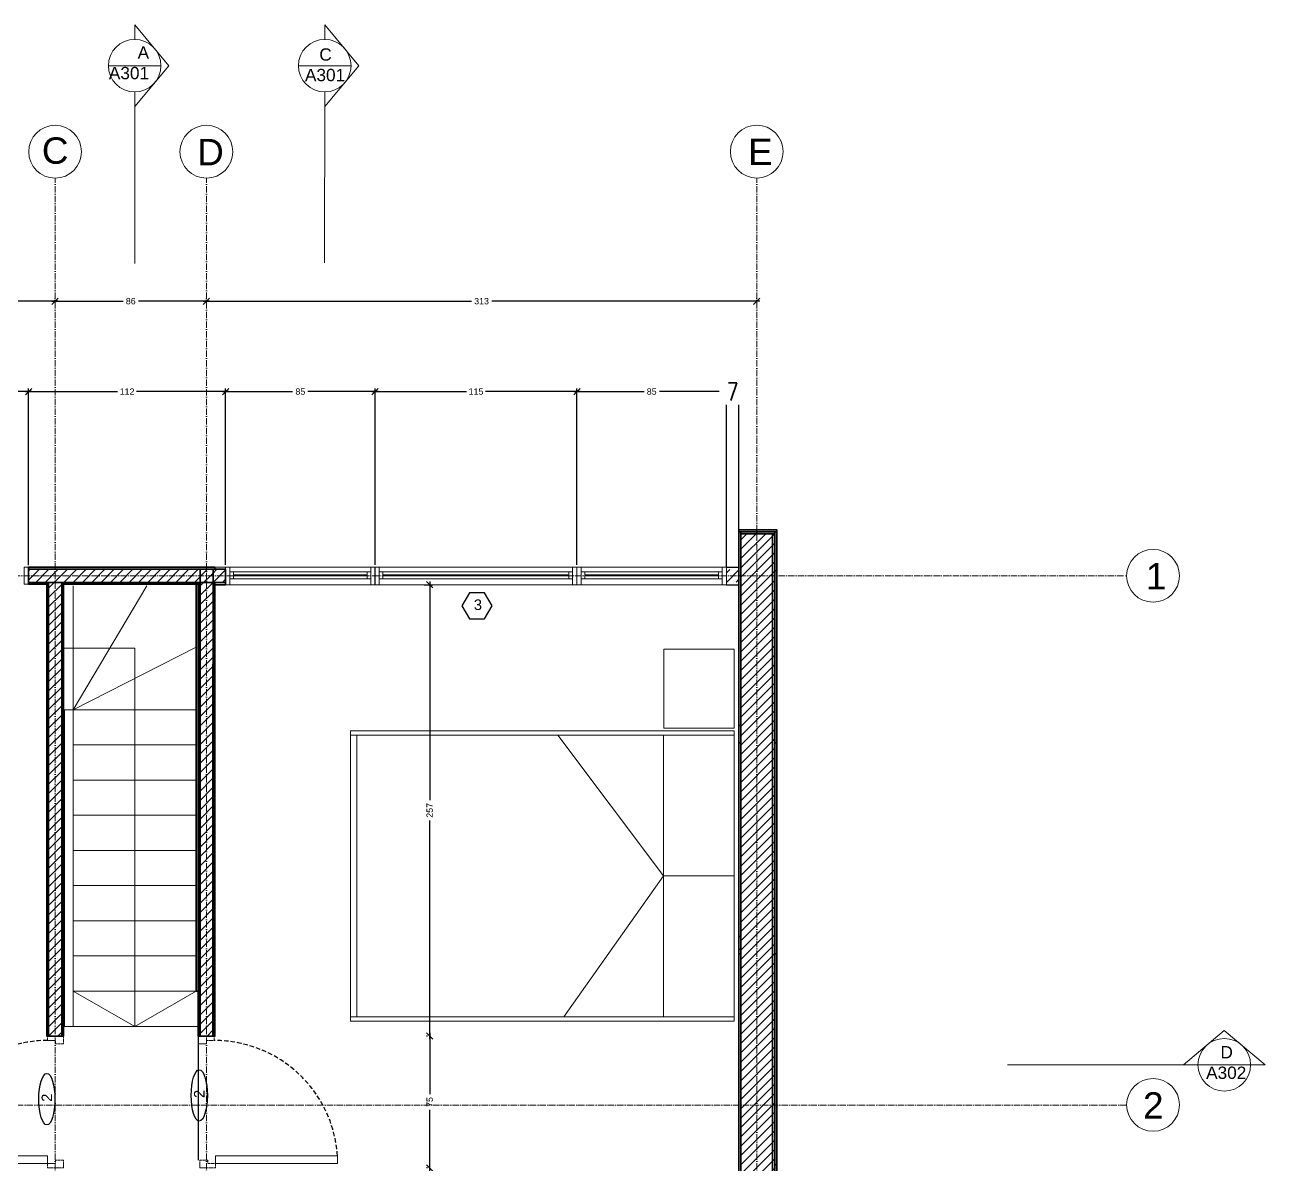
# Model space of a CAD drawing. Header units: inches. Extents: x 1080 to 7442, y 249 to 3242.
# Drawn here: x 3558 to 4263, y 2544 to 3192 of the extents above; entities that cross this region are included whole.
import ezdxf

# ---------------------------------------------------------------- set-up
doc = ezdxf.new("R2010")
doc.units = ezdxf.units.IN
doc.header["$MEASUREMENT"] = 0
for name, pattern in [('ACAD_ISO10W100', [18, 12, -3, 0, -3]), ('CENTER', [2, 1.25, -0.25, 0.25, -0.25]), ('HIDDEN', [0.375, 0.25, -0.125])]:
    doc.linetypes.add(name, pattern=pattern)
for name, color, linetype, lineweight in [('ARREDI', 8, 'Continuous', 18), ('CAMPITURE', 7, 'Continuous', 25), ('INFISSI', 130, 'Continuous', 13), ('NUMERAZIONE', 30, 'Continuous', 25), ('quote nuove', 253, 'Continuous', 18), ('STRUTTURA', 7, 'Continuous', 35)]:
    doc.layers.add(name, color=color, linetype=linetype, lineweight=lineweight)
doc.styles.add('ARIAL', font='Arial.ttf')
doc.styles.add('E-ROMANS', font='romans.shx', dxfattribs={"width": 0.8})
doc.styles.get("Standard").update_dxf_attribs({"font": 'Arial.ttf'})
doc.dimstyles.new('Copia di 1', dxfattribs={"dimscale": 0.001, "dimtxt": 10000, "dimasz": 4000, "dimexe": 1.2, "dimexo": 1, "dimgap": 0.1, "dimtad": 0, "dimtoh": 1, "dimdec": 0, "dimzin": 0, "dimdsep": 46, "dimtxsty": 'E-ROMANS', "dimblk": 'OBLIQUE', "dimcen": 1.2, "dimclrd": 256, "dimclre": 256, "dimclrt": 256, "dimadec": 0, "dimazin": 0, "dimtfac": 1, "dimtdec": 0, "dimtmove": 1, "dimatfit": 3, "dimldrblk": 'OPEN90', "dimfxl": 1, "dimtfill": 1, "dimtolj": 1, "dimtzin": 0, "dimlwd": 0, "dimarcsym": 0})
doc.dimstyles.new('TICK_36', dxfattribs={"dimtxt": 3.6, "dimasz": 3.6, "dimexe": 1.8, "dimexo": 1.2, "dimgap": 1.8, "dimtad": 0, "dimdec": 0, "dimzin": 0, "dimdsep": 46, "dimtxsty": 'ARIAL', "dimblk": 'OBLIQUE', "dimcen": 1.8, "dimdle": 1.8, "dimclrd": 256, "dimclrt": 256, "dimadec": 0, "dimazin": 0, "dimtfac": 1, "dimtdec": 0, "dimtmove": 1, "dimatfit": 3, "dimldrblk": 'OPEN90', "dimfxl": 1, "dimtfill": 1, "dimtolj": 1, "dimtzin": 0, "dimarcsym": 0})
pattern_1 = [(45, (-290.078, 2472.9004), (-2.6516504, 2.6516504), [])]

# ---------------------------------------------------------------- blocks, each defined once
blk = doc.blocks.new('_Oblique')
at = {"color": 0, "linetype": 'ByBlock', "lineweight": -2}
blk.add_line((-0.5, -0.5), (0.5, 0.5), dxfattribs=at)
blk = doc.blocks.new('*D195')
at = {"layer": 'quote nuove', "lineweight": -2, "transparency": 16777216}
for p, q in [((3342.62, 3034.98), (3454.52, 3034.98)), ((3577.38, 3034.98), (3465.48, 3034.98))]:
    blk.add_line(p, q, dxfattribs=at)
at = {"layer": 'quote nuove', "color": 0, "lineweight": -2, "transparency": 16777216}
for p, q in [((3344.42, 3036.18), (3344.42, 3036.78)), ((3575.58, 3036.18), (3575.58, 3036.78))]:
    blk.add_line(p, q, dxfattribs=at)
at = {"layer": 'quote nuove', "lineweight": -2, "transparency": 16777216, "xscale": 3.6, "yscale": 3.6, "zscale": 3.6, "rotation": 180}
blk.add_blockref('_Oblique', (3344.42, 3034.98), dxfattribs=at)
at = {"layer": 'quote nuove', "lineweight": -2, "transparency": 16777216, "xscale": 3.6, "yscale": 3.6, "zscale": 3.6}
blk.add_blockref('_Oblique', (3575.58, 3034.98), dxfattribs=at)
at = {"layer": 'quote nuove', "lineweight": 0, "transparency": 16777216, "insert": (3460, 3034.98), "char_height": 3.6, "attachment_point": 5, "style": 'ARIAL', "bg_fill": 3, "box_fill_scale": 1.25, "bg_fill_color": 256, "bg_fill_true_color": 13158600, "bg_fill_transparency": 0}
blk.add_mtext('\\A1;231', dxfattribs=at)
blk = doc.blocks.new('_Open90')
at = {"color": 0, "linetype": 'ByBlock', "lineweight": -2}
for p, q in [((0, 0), (-1, 0)), ((-0.5, 0.5), (0, 0)), ((0, 0), (-0.5, -0.5))]:
    blk.add_line(p, q, dxfattribs=at)
blk = doc.blocks.new('*D196')
at = {"layer": 'quote nuove', "lineweight": -2, "transparency": 16777216}
for p, q in [((3573.78, 3034.98), (3614.22, 3034.98)), ((3663.38, 3034.98), (3622.93, 3034.98))]:
    blk.add_line(p, q, dxfattribs=at)
at = {"layer": 'quote nuove', "color": 0, "lineweight": -2, "transparency": 16777216}
for p, q in [((3575.58, 3036.18), (3575.58, 3036.78)), ((3661.58, 3036.18), (3661.58, 3036.78))]:
    blk.add_line(p, q, dxfattribs=at)
at = {"layer": 'quote nuove', "lineweight": -2, "transparency": 16777216, "xscale": 3.6, "yscale": 3.6, "zscale": 3.6, "rotation": 180}
blk.add_blockref('_Oblique', (3575.58, 3034.98), dxfattribs=at)
at = {"layer": 'quote nuove', "lineweight": -2, "transparency": 16777216, "xscale": 3.6, "yscale": 3.6, "zscale": 3.6}
blk.add_blockref('_Oblique', (3661.58, 3034.98), dxfattribs=at)
at = {"layer": 'quote nuove', "lineweight": 0, "transparency": 16777216, "insert": (3618.58, 3034.98), "char_height": 3.6, "attachment_point": 5, "style": 'ARIAL', "bg_fill": 3, "box_fill_scale": 1.25, "bg_fill_color": 256, "bg_fill_true_color": 13158600, "bg_fill_transparency": 0}
blk.add_mtext('\\A1;86', dxfattribs=at)
blk = doc.blocks.new('*D197')
at = {"layer": 'quote nuove', "lineweight": -2, "transparency": 16777216}
for p, q in [((3659.78, 3034.98), (3812.2, 3034.98)), ((3976.13, 3034.98), (3823.71, 3034.98))]:
    blk.add_line(p, q, dxfattribs=at)
at = {"layer": 'quote nuove', "color": 0, "lineweight": -2, "transparency": 16777216}
for p, q in [((3661.58, 3036.18), (3661.58, 3036.78)), ((3974.33, 3036.18), (3974.33, 3036.78))]:
    blk.add_line(p, q, dxfattribs=at)
at = {"layer": 'quote nuove', "lineweight": -2, "transparency": 16777216, "xscale": 3.6, "yscale": 3.6, "zscale": 3.6, "rotation": 180}
blk.add_blockref('_Oblique', (3661.58, 3034.98), dxfattribs=at)
at = {"layer": 'quote nuove', "lineweight": -2, "transparency": 16777216, "xscale": 3.6, "yscale": 3.6, "zscale": 3.6}
blk.add_blockref('_Oblique', (3974.33, 3034.98), dxfattribs=at)
at = {"layer": 'quote nuove', "lineweight": 0, "transparency": 16777216, "insert": (3817.95, 3034.98), "char_height": 3.6, "attachment_point": 5, "style": 'ARIAL', "bg_fill": 3, "box_fill_scale": 1.25, "bg_fill_color": 256, "bg_fill_true_color": 13158600, "bg_fill_transparency": 0}
blk.add_mtext('\\A1;313', dxfattribs=at)
blk = doc.blocks.new('*D238')
at = {"layer": 'quote nuove', "color": 0, "lineweight": -2, "transparency": 16777216}
for p, q in [((3785.33, 2873.82), (3790.27, 2873.82)), ((3787.27, 2617.19), (3786.67, 2617.19))]:
    blk.add_line(p, q, dxfattribs=at)
at = {"layer": 'quote nuove', "lineweight": -2, "transparency": 16777216}
for p, q in [((3788.47, 2875.62), (3788.47, 2751.33)), ((3788.47, 2615.39), (3788.47, 2739.68))]:
    blk.add_line(p, q, dxfattribs=at)
at = {"layer": 'quote nuove', "lineweight": -2, "transparency": 16777216, "xscale": 3.6, "yscale": 3.6, "zscale": 3.6}
for p, rotation in [((3788.47, 2873.82), 90), ((3788.47, 2617.19), 270)]:
    blk.add_blockref('_Oblique', p, dxfattribs=dict(at, rotation=rotation))
at = {"layer": 'quote nuove', "lineweight": 0, "transparency": 16777216, "insert": (3788.47, 2745.5), "char_height": 3.6, "attachment_point": 5, "rotation": 90, "style": 'ARIAL', "bg_fill": 3, "box_fill_scale": 1.25, "bg_fill_color": 256, "bg_fill_true_color": 13158600, "bg_fill_transparency": 0}
blk.add_mtext('\\A1;257', dxfattribs=at)
blk = doc.blocks.new('*D208')
at = {"layer": 'quote nuove', "lineweight": -2, "transparency": 16777216}
for p, q in [((3474.03, 2983.6), (3513.82, 2983.6)), ((3562.33, 2983.6), (3522.53, 2983.6))]:
    blk.add_line(p, q, dxfattribs=at)
at = {"layer": 'quote nuove', "color": 0, "lineweight": -2, "transparency": 16777216}
for p, q in [((3475.83, 2884.91), (3475.83, 2985.4)), ((3560.53, 2884.92), (3560.53, 2985.4))]:
    blk.add_line(p, q, dxfattribs=at)
at = {"layer": 'quote nuove', "lineweight": -2, "transparency": 16777216, "xscale": 3.6, "yscale": 3.6, "zscale": 3.6, "rotation": 180}
blk.add_blockref('_Oblique', (3475.83, 2983.6), dxfattribs=at)
at = {"layer": 'quote nuove', "lineweight": -2, "transparency": 16777216, "xscale": 3.6, "yscale": 3.6, "zscale": 3.6}
blk.add_blockref('_Oblique', (3560.53, 2983.6), dxfattribs=at)
at = {"layer": 'quote nuove', "lineweight": 0, "transparency": 16777216, "insert": (3518.18, 2983.6), "char_height": 3.6, "attachment_point": 5, "style": 'ARIAL', "bg_fill": 3, "box_fill_scale": 1.25, "bg_fill_color": 256, "bg_fill_true_color": 13158600, "bg_fill_transparency": 0}
blk.add_mtext('\\A1;85', dxfattribs=at)
blk = doc.blocks.new('*D242')
at = {"layer": 'quote nuove', "lineweight": -2, "transparency": 16777216}
for p, q in [((3558.73, 2983.6), (3611.1, 2983.6)), ((3674.25, 2983.6), (3621.87, 2983.6))]:
    blk.add_line(p, q, dxfattribs=at)
at = {"layer": 'quote nuove', "color": 0, "lineweight": -2, "transparency": 16777216}
for p, q in [((3560.53, 2884.92), (3560.53, 2985.4)), ((3672.45, 2885.02), (3672.45, 2985.4))]:
    blk.add_line(p, q, dxfattribs=at)
at = {"layer": 'quote nuove', "lineweight": -2, "transparency": 16777216, "xscale": 3.6, "yscale": 3.6, "zscale": 3.6, "rotation": 180}
blk.add_blockref('_Oblique', (3560.53, 2983.6), dxfattribs=at)
at = {"layer": 'quote nuove', "lineweight": -2, "transparency": 16777216, "xscale": 3.6, "yscale": 3.6, "zscale": 3.6}
blk.add_blockref('_Oblique', (3672.45, 2983.6), dxfattribs=at)
at = {"layer": 'quote nuove', "lineweight": 0, "transparency": 16777216, "insert": (3616.49, 2983.6), "char_height": 3.6, "attachment_point": 5, "style": 'ARIAL', "bg_fill": 3, "box_fill_scale": 1.25, "bg_fill_color": 256, "bg_fill_true_color": 13158600, "bg_fill_transparency": 0}
blk.add_mtext('\\A1;112', dxfattribs=at)
blk = doc.blocks.new('*D243')
at = {"layer": 'quote nuove', "lineweight": -2, "transparency": 16777216}
for p, q in [((3670.65, 2983.6), (3710.59, 2983.6)), ((3759.25, 2983.6), (3719.3, 2983.6))]:
    blk.add_line(p, q, dxfattribs=at)
at = {"layer": 'quote nuove', "color": 0, "lineweight": -2, "transparency": 16777216}
for p, q in [((3672.45, 2885.02), (3672.45, 2985.4)), ((3757.45, 2885.01), (3757.45, 2985.4))]:
    blk.add_line(p, q, dxfattribs=at)
at = {"layer": 'quote nuove', "lineweight": -2, "transparency": 16777216, "xscale": 3.6, "yscale": 3.6, "zscale": 3.6, "rotation": 180}
blk.add_blockref('_Oblique', (3672.45, 2983.6), dxfattribs=at)
at = {"layer": 'quote nuove', "lineweight": -2, "transparency": 16777216, "xscale": 3.6, "yscale": 3.6, "zscale": 3.6}
blk.add_blockref('_Oblique', (3757.45, 2983.6), dxfattribs=at)
at = {"layer": 'quote nuove', "lineweight": 0, "transparency": 16777216, "insert": (3714.95, 2983.6), "char_height": 3.6, "attachment_point": 5, "style": 'ARIAL', "bg_fill": 3, "box_fill_scale": 1.25, "bg_fill_color": 256, "bg_fill_true_color": 13158600, "bg_fill_transparency": 0}
blk.add_mtext('\\A1;85', dxfattribs=at)
blk = doc.blocks.new('*D244')
at = {"layer": 'quote nuove', "lineweight": -2, "transparency": 16777216}
for p, q in [((3755.65, 2983.6), (3809.38, 2983.6)), ((3873.93, 2983.6), (3820.2, 2983.6))]:
    blk.add_line(p, q, dxfattribs=at)
at = {"layer": 'quote nuove', "color": 0, "lineweight": -2, "transparency": 16777216}
for p, q in [((3757.45, 2885.02), (3757.45, 2985.4)), ((3872.13, 2885.02), (3872.13, 2985.4))]:
    blk.add_line(p, q, dxfattribs=at)
at = {"layer": 'quote nuove', "lineweight": -2, "transparency": 16777216, "xscale": 3.6, "yscale": 3.6, "zscale": 3.6, "rotation": 180}
blk.add_blockref('_Oblique', (3757.45, 2983.6), dxfattribs=at)
at = {"layer": 'quote nuove', "lineweight": -2, "transparency": 16777216, "xscale": 3.6, "yscale": 3.6, "zscale": 3.6}
blk.add_blockref('_Oblique', (3872.13, 2983.6), dxfattribs=at)
at = {"layer": 'quote nuove', "lineweight": 0, "transparency": 16777216, "insert": (3814.79, 2983.6), "char_height": 3.6, "attachment_point": 5, "style": 'ARIAL', "bg_fill": 3, "box_fill_scale": 1.25, "bg_fill_color": 256, "bg_fill_true_color": 13158600, "bg_fill_transparency": 0}
blk.add_mtext('\\A1;115', dxfattribs=at)
blk = doc.blocks.new('*D209')
at = {"layer": 'quote nuove', "lineweight": -2, "transparency": 16777216}
for p, q in [((3870.33, 2983.6), (3910.28, 2983.6)), ((3958.93, 2983.6), (3918.99, 2983.6))]:
    blk.add_line(p, q, dxfattribs=at)
at = {"layer": 'quote nuove', "color": 0, "lineweight": -2, "transparency": 16777216}
for p, q in [((3872.13, 2885.02), (3872.13, 2985.4)), ((3957.13, 2885.03), (3957.13, 2985.4))]:
    blk.add_line(p, q, dxfattribs=at)
at = {"layer": 'quote nuove', "lineweight": -2, "transparency": 16777216, "xscale": 3.6, "yscale": 3.6, "zscale": 3.6, "rotation": 180}
blk.add_blockref('_Oblique', (3872.13, 2983.6), dxfattribs=at)
at = {"layer": 'quote nuove', "lineweight": -2, "transparency": 16777216, "xscale": 3.6, "yscale": 3.6, "zscale": 3.6}
blk.add_blockref('_Oblique', (3957.13, 2983.6), dxfattribs=at)
at = {"layer": 'quote nuove', "lineweight": 0, "transparency": 16777216, "insert": (3914.63, 2983.6), "char_height": 3.6, "attachment_point": 5, "style": 'ARIAL', "bg_fill": 3, "box_fill_scale": 1.25, "bg_fill_color": 256, "bg_fill_true_color": 13158600, "bg_fill_transparency": 0}
blk.add_mtext('\\A1;85', dxfattribs=at)
blk = doc.blocks.new('*D245')
at = {"layer": 'quote nuove', "linetype": 'ByBlock', "lineweight": -2, "transparency": 16777216}
for p, q in [((3957.13, 2883.83), (3957.13, 2983.61)), ((3964.13, 2883.81), (3964.13, 2983.61))]:
    blk.add_line(p, q, dxfattribs=at)
at = {"layer": 'quote nuove', "lineweight": 0, "transparency": 16777216}
for p, q in [((3957.13, 2983.61), (3957.96, 2983.61)), ((3964.13, 2983.61), (3963.3, 2983.61))]:
    blk.add_line(p, q, dxfattribs=at)
at = {"layer": 'quote nuove', "lineweight": 0, "transparency": 16777216, "xscale": 4, "yscale": 4, "zscale": 4, "rotation": 180}
blk.add_blockref('_Oblique', (3957.13, 2983.61), dxfattribs=at)
at = {"layer": 'quote nuove', "lineweight": 0, "transparency": 16777216, "xscale": 4, "yscale": 4, "zscale": 4}
blk.add_blockref('_Oblique', (3964.13, 2983.61), dxfattribs=at)
at = {"layer": 'quote nuove', "lineweight": 0, "transparency": 16777216, "insert": (3960.63, 2983.61), "char_height": 10, "attachment_point": 5, "style": 'E-ROMANS', "bg_fill": 3, "box_fill_scale": 1.25, "bg_fill_color": 256, "bg_fill_true_color": 13158600, "bg_fill_transparency": 0}
blk.add_mtext('\\A1;7', dxfattribs=at)
blk = doc.blocks.new('*D217')
at = {"layer": 'quote nuove', "color": 0, "lineweight": -2, "transparency": 16777216}
for p, q in [((3787.27, 2617.19), (3786.67, 2617.19)), ((3787.27, 2542.19), (3786.67, 2542.19))]:
    blk.add_line(p, q, dxfattribs=at)
at = {"layer": 'quote nuove', "lineweight": -2, "transparency": 16777216}
for p, q in [((3788.47, 2618.99), (3788.47, 2584.07)), ((3788.47, 2540.39), (3788.47, 2575.31))]:
    blk.add_line(p, q, dxfattribs=at)
at = {"layer": 'quote nuove', "lineweight": -2, "transparency": 16777216, "xscale": 3.6, "yscale": 3.6, "zscale": 3.6}
for p, rotation in [((3788.47, 2617.19), 90), ((3788.47, 2542.19), 270)]:
    blk.add_blockref('_Oblique', p, dxfattribs=dict(at, rotation=rotation))
at = {"layer": 'quote nuove', "lineweight": 0, "transparency": 16777216, "insert": (3788.47, 2579.69), "char_height": 3.6, "attachment_point": 5, "rotation": 90, "style": 'ARIAL', "bg_fill": 3, "box_fill_scale": 1.25, "bg_fill_color": 256, "bg_fill_true_color": 13158600, "bg_fill_transparency": 0}
blk.add_mtext('\\A1;75', dxfattribs=at)

msp = doc.modelspace()

# ---------------------------------------------------------------- hatches: boundary and pattern name
at = {"layer": 'CAMPITURE'}
h = msp.add_hatch(dxfattribs=at)
h.set_pattern_fill('ANSI31', color=0, scale=30)
h.set_pattern_definition(pattern_1)
h.paths.add_polyline_path([(3984.48, 2902.85), (3965.33, 2902.72), (3965.33, 2155.11), (3984.53, 2155.11)])
h = msp.add_hatch(dxfattribs=at)
h.set_pattern_fill('ANSI31', color=256, scale=30)
h.set_pattern_definition(pattern_1)
h.paths.add_polyline_path([(3957.13, 2882.35), (3957.13, 2875.33), (3964.12, 2875.33), (3964.12, 2882.35)])
h.paths.add_polyline_path([(3665.33, 2882.61), (3658.07, 2882.61), (3658.07, 2875.11), (3658.07, 2617.19), (3665.32, 2617.19), (3665.32, 2783.91), (3665.32, 2783.91)])
h.paths.add_polyline_path([(3658.07, 2882.61), (3560.53, 2882.61), (3560.53, 2875.11), (3658.07, 2875.11)])
h.paths.add_polyline_path([(3475.83, 2882.61), (3355.83, 2882.61), (3355.83, 2881.61), (3355.83, 2875.11), (3475.83, 2875.11)])
h.paths.add_polyline_path([(3579.33, 2875.11), (3571.83, 2875.11), (3571.83, 2754.11), (3571.83, 2617.19), (3579.33, 2617.19)])
h.paths.add_polyline_path([(3673.09, 2190.73), (3667.43, 2190.64), (3667.43, 2183), (3673.09, 2183)])
h.paths.add_polyline_path([(3667.38, 2190.64), (3665.28, 2190.64), (3665.33, 2183.04), (3667.43, 2183.04)])
h.paths.add_polyline_path([(3964.12, 2190.82), (3957.77, 2190.82), (3957.77, 2182.82), (3964.12, 2182.82)])
h = msp.add_hatch(dxfattribs=at)
h.set_pattern_fill('ANSI31', color=256, scale=30)
h.set_pattern_definition(pattern_1)
h.paths.add_polyline_path([(3672.45, 2882.61), (3665.33, 2882.61), (3665.33, 2875.11), (3666.32, 2875.11), (3672.45, 2875.11)])

# ---------------------------------------------------------------- linework, layer by layer
msp.add_line((3656.82, 2617.19), (3656.82, 2546.69))
at = {"layer": 'ARREDI'}
for p, q in [((3620.82, 2837.71), (3580.33, 2837.71)), ((3921.47, 2792.18), (3921.47, 2832.18)), ((3961.47, 2832.18), (3961.47, 2792.18)), ((3585.82, 2802.71), (3585.82, 2742.71)), ((3961.47, 2792.18), (3921.47, 2792.18)), ((3743.55, 2790.7), (3743.55, 2788.2)), ((3743.55, 2788.2), (3743.55, 2789.45)), ((3743.55, 2708.2), (3743.55, 2788.2)), ((3943.55, 2788.2), (3743.55, 2788.2)), ((3921.38, 2708.2), (3861.23, 2788.2)), ((3921.38, 2708.2), (3921.32, 2788.2)), ((3585.82, 2742.71), (3585.82, 2622.71)), ((3743.55, 2708.2), (3743.55, 2628.2)), ((3921.38, 2708.2), (3864.67, 2628.2)), ((3921.38, 2708.2), (3921.34, 2628.2)), ((3921.38, 2708.2), (3961.55, 2708.2)), ((3580.82, 2622.71), (3657.82, 2622.59)), ((3943.55, 2628.2), (3743.55, 2628.2))]:
    msp.add_line(p, q, dxfattribs=at)
at = {"layer": 'ARREDI', "lineweight": 0}
for p, q in [((3921.47, 2792.18), (3921.47, 2837.18)), ((3921.47, 2837.18), (3961.47, 2837.18)), ((3961.47, 2837.18), (3961.47, 2832.18)), ((3743.55, 2790.7), (3961.55, 2790.7)), ((3747.04, 2788.2), (3747.04, 2628.2)), ((3961.55, 2788.2), (3943.55, 2788.2)), ((3961.55, 2790.7), (3961.55, 2788.2)), ((3961.55, 2628.2), (3961.55, 2788.2)), ((3743.55, 2628.2), (3743.55, 2625.7)), ((3743.55, 2625.7), (3961.55, 2625.7)), ((3943.55, 2628.2), (3961.55, 2628.2)), ((3961.55, 2625.7), (3961.55, 2628.2))]:
    msp.add_line(p, q, dxfattribs=at)
at = {"layer": 'ARREDI'}
for points in [[(3585.82, 2802.71), (3585.82, 2873.11)], [(3585.82, 2802.71), (3627.76, 2873.11)], [(3585.82, 2802.71), (3655.82, 2838.23)], [(3620.82, 2622.71), (3620.82, 2837.71)], [(3585.82, 2802.71), (3580.82, 2802.71)], [(3585.82, 2802.71), (3655.82, 2802.71)], [(3585.82, 2782.71), (3655.82, 2782.71)], [(3585.82, 2762.71), (3655.82, 2762.71)], [(3585.82, 2742.71), (3655.82, 2742.71)], [(3585.82, 2722.71), (3655.82, 2722.71)], [(3585.82, 2702.71), (3655.82, 2702.71)], [(3585.82, 2682.71), (3655.82, 2682.71)], [(3585.82, 2662.71), (3655.82, 2662.71)], [(3585.82, 2642.71), (3655.82, 2642.71)], [(3655.82, 2642.71), (3620.82, 2622.71), (3585.82, 2642.71)]]:
    msp.add_lwpolyline(points, dxfattribs=at)
at = {"layer": 'INFISSI', "linetype": 'ByBlock'}
for p, q in [((3666.32, 2883.81), (3964.12, 2883.81)), ((3672.45, 2873.82), (3964.12, 2873.81))]:
    msp.add_line(p, q, dxfattribs=at)
at = {"layer": 'INFISSI', "color": 4, "linetype": 'ByBlock', "lineweight": 0}
for p, q in [((3672.45, 2883.82), (3757.45, 2883.82)), ((3759.8, 2883.81), (3872.13, 2883.82)), ((3773.28, 2883.81), (3858.28, 2883.81)), ((3872.13, 2883.82), (3957.13, 2883.82)), ((3672.45, 2873.82), (3757.45, 2873.82)), ((3759.8, 2873.81), (3872.13, 2873.82)), ((3773.28, 2873.81), (3858.28, 2873.81)), ((3872.13, 2873.82), (3957.13, 2873.82))]:
    msp.add_line(p, q, dxfattribs=at)
at = {"layer": 'INFISSI', "color": 4, "lineweight": 0}
for p, q in [((3674.95, 2879.07), (3674.95, 2877.07)), ((3676.95, 2877.07), (3674.95, 2877.07)), ((3674.95, 2877.07), (3677.52, 2877.07)), ((3676.95, 2878.82), (3676.95, 2879.32)), ((3676.95, 2879.32), (3752.95, 2879.32)), ((3752.95, 2878.82), (3676.95, 2878.82)), ((3752.95, 2877.07), (3676.95, 2877.07)), ((3752.95, 2879.32), (3751.76, 2879.32)), ((3751.76, 2878.82), (3752.95, 2878.82)), ((3752.95, 2879.07), (3752.95, 2879.32)), ((3752.95, 2877.07), (3754.95, 2877.07)), ((3759.8, 2879.07), (3759.8, 2877.07)), ((3759.8, 2877.07), (3762.25, 2877.07)), ((3761.8, 2877.07), (3759.8, 2877.07)), ((3761.8, 2878.82), (3761.8, 2879.32)), ((3761.8, 2879.32), (3867.63, 2879.32)), ((3837.8, 2879.32), (3836.62, 2879.32)), ((3836.62, 2878.82), (3837.8, 2878.82)), ((3867.63, 2877.07), (3869.63, 2877.07)), ((3874.63, 2879.07), (3874.63, 2877.07)), ((3876.63, 2877.07), (3874.63, 2877.07)), ((3874.63, 2877.07), (3877.11, 2877.07)), ((3876.63, 2878.82), (3876.63, 2879.32)), ((3876.63, 2879.32), (3952.63, 2879.32)), ((3952.63, 2878.82), (3876.63, 2878.82)), ((3952.63, 2877.07), (3876.63, 2877.07)), ((3952.63, 2879.32), (3951.45, 2879.32)), ((3951.45, 2878.82), (3952.63, 2878.82)), ((3952.63, 2879.07), (3952.63, 2879.32)), ((3952.63, 2877.07), (3954.63, 2877.07))]:
    msp.add_line(p, q, dxfattribs=at)
msp.add_lwpolyline([(3560.53, 2883.71), (3558.03, 2883.71), (3558.03, 2874.11), (3560.53, 2874.11)], close=True, dxfattribs=at)
at = {"layer": 'INFISSI', "color": 4, "linetype": 'ByBlock', "lineweight": 0}
for points in [[(3672.45, 2883.82), (3674.95, 2883.82), (3674.95, 2873.82), (3672.45, 2873.82)], [(3754.95, 2883.82), (3757.45, 2883.82), (3757.45, 2873.82), (3754.95, 2873.82)], [(3757.3, 2883.82), (3759.8, 2883.82), (3759.8, 2873.82), (3757.3, 2873.82)], [(3869.63, 2883.82), (3872.13, 2883.82), (3872.13, 2873.82), (3869.63, 2873.82)], [(3872.13, 2883.82), (3874.63, 2883.82), (3874.63, 2873.82), (3872.13, 2873.82)], [(3954.63, 2883.82), (3957.13, 2883.82), (3957.13, 2873.82), (3954.63, 2873.82)]]:
    msp.add_lwpolyline(points, close=True, dxfattribs=at)
at = {"layer": 'INFISSI', "linetype": 'ByBlock'}
msp.add_lwpolyline([(3748.33, 2873.81), (3964.12, 2873.81), (3964.12, 2883.81), (3743.83, 2883.81)], dxfattribs=at)
at = {"layer": 'INFISSI', "color": 4, "linetype": 'CENTER', "lineweight": 0}
for points in [[(3571.33, 2614.69), (3571.33, 2617.19), (3580.33, 2617.19), (3580.33, 2612.69), (3575.83, 2612.69), (3575.83, 2614.69), (3571.33, 2614.69)], [(3666.07, 2614.69), (3666.07, 2617.19), (3657.07, 2617.19), (3657.07, 2612.69), (3661.57, 2612.69), (3661.57, 2614.69), (3666.07, 2614.69)], [(3571.33, 2544.69), (3571.33, 2542.19), (3580.33, 2542.19), (3580.33, 2546.69), (3575.83, 2546.69), (3575.83, 2544.69), (3571.33, 2544.69)], [(3666.82, 2544.69), (3666.82, 2542.19), (3657.82, 2542.19), (3657.82, 2546.69), (3662.32, 2546.69), (3662.32, 2544.69), (3666.82, 2544.69)]]:
    msp.add_lwpolyline(points, dxfattribs=at)
at = {"layer": 'INFISSI', "color": 4, "linetype": 'Continuous', "lineweight": 0}
for points in [[(3501.33, 2549.19), (3571.33, 2549.19), (3571.33, 2544.69), (3501.33, 2544.69), (3501.33, 2549.19)], [(3736.07, 2549.19), (3666.82, 2549.19), (3666.82, 2544.69), (3736.07, 2544.69), (3736.07, 2549.19)]]:
    msp.add_lwpolyline(points, dxfattribs=at)
at = {"layer": 'INFISSI', "color": 4, "linetype": 'HIDDEN', "lineweight": -2, "ltscale": 10}
for centre, start, end in [((3571.43, 2544.42), 90.08643, 176.10934), ((3665.97, 2544.42), 3.89066, 89.91357)]:
    msp.add_arc(centre, 70.27, start, end, dxfattribs=at)
at = {"layer": 'NUMERAZIONE', "lineweight": 0}
for p, q in [((3640.22, 3168.88), (3620.82, 3192.12)), ((3620.82, 3192.12), (3620.82, 3183.84)), ((3748.22, 3168.88), (3728.83, 3192.12)), ((3728.83, 3192.12), (3728.83, 3183.84)), ((3635.78, 3168.88), (3605.87, 3168.88)), ((3640.22, 3168.88), (3620.82, 3145.64)), ((3743.78, 3168.88), (3713.88, 3168.88)), ((3748.22, 3168.88), (3728.83, 3145.64)), ((3620.82, 3153.93), (3620.82, 3145.64)), ((3728.83, 3153.93), (3728.74, 3056.88)), ((3620.82, 3145.64), (3620.82, 3056.37)), ((4240.04, 2620.26), (4216.8, 2600.86)), ((4240.04, 2620.26), (4263.28, 2600.86)), ((4216.8, 2600.86), (4116.8, 2600.86)), ((4216.8, 2600.86), (4263.28, 2600.86))]:
    msp.add_line(p, q, dxfattribs=at)
at = {"layer": 'NUMERAZIONE'}
msp.add_lwpolyline([(3823.89, 2861.77), (3819.61, 2869.18), (3811.06, 2869.18), (3806.79, 2861.77), (3811.06, 2854.37), (3819.61, 2854.37)], close=True, dxfattribs=at)
at = {"layer": 'NUMERAZIONE', "lineweight": 0}
for centre in [(3620.82, 3168.88), (3728.83, 3168.88), (4240.04, 2600.86)]:
    msp.add_circle(centre, 14.95, dxfattribs=at)
at = {"layer": 'NUMERAZIONE'}
for centre in [(3570.92, 2581.31), (3657.52, 2583.44)]:
    msp.add_ellipse(centre, major_axis=(0, 14.61), ratio=0.314087, dxfattribs=at)
at = {"layer": 'quote nuove', "color": 253, "linetype": 'ACAD_ISO10W100', "lineweight": 0, "ltscale": 0.3}
for p, q in [((3575.57, 1952.86), (3575.58, 3105.02)), ((3661.57, 1952.86), (3661.58, 3105.02)), ((3974.34, 1952.81), (3974.33, 3105.02)), ((3134.22, 2878.86), (4184.53, 2878.86))]:
    msp.add_line(p, q, dxfattribs=at)
at = {"layer": 'quote nuove', "color": 253, "lineweight": 0}
for centre in [(3575.57, 3119.98), (3661.57, 3119.98), (3974.33, 3120.02), (4199.53, 2878.86), (4199.53, 2578.06)]:
    msp.add_circle(centre, 15, dxfattribs=at)
at = {"layer": 'STRUTTURA', "linetype": 'ByBlock', "lineweight": -2}
for p, q in [((3957.13, 2883.81), (3964.12, 2883.81)), ((3957.13, 2873.82), (3964.12, 2873.81))]:
    msp.add_line(p, q, dxfattribs=at)
at = {"layer": 'STRUTTURA'}
for p, q in [((3571.83, 2874.11), (3571.83, 2875.11)), ((3579.33, 2874.11), (3579.33, 2875.11)), ((3666.32, 2875.11), (3657.83, 2875.11)), ((3672.45, 2873.82), (3666.32, 2873.82)), ((3666.32, 2873.82), (3666.32, 2873.82)), ((3666.32, 2875.11), (3672.45, 2875.11)), ((3666.32, 2873.82), (3666.32, 2875.11)), ((3985.73, 2873.11), (3985.73, 2783.11)), ((3580.82, 2802.71), (3580.82, 2742.71)), ((3985.73, 2738.11), (3985.73, 2538.11)), ((3570.83, 2617.19), (3571.83, 2617.19)), ((3579.33, 2617.19), (3571.83, 2617.19)), ((3579.33, 2617.19), (3580.33, 2617.19)), ((3658.07, 2617.19), (3657.07, 2617.19)), ((3658.07, 2617.19), (3665.57, 2617.19)), ((3666.57, 2617.19), (3665.57, 2617.19))]:
    msp.add_line(p, q, dxfattribs=at)
for points in [[(3974.33, 2905.01), (3964.12, 2905.01), (3964.12, 2903.91), (3974.33, 2903.91)], [(3974.33, 2905.01), (3985.73, 2905.01), (3985.73, 2903.91), (3974.33, 2903.91)], [(3974.33, 2902.71), (3965.33, 2902.71), (3965.33, 2903.91), (3974.33, 2903.91)], [(3974.33, 2902.71), (3984.53, 2902.71), (3984.53, 2903.91), (3974.33, 2903.91)], [(3571.83, 2874.11), (3560.53, 2874.11), (3560.53, 2875.11), (3571.83, 2875.11)], [(3579.33, 2875.11), (3657.83, 2875.11), (3657.83, 2874.11), (3579.33, 2874.11)], [(3656.82, 2642.71), (3655.82, 2642.71), (3655.82, 2874.11)], [(3580.82, 2742.71), (3580.82, 2622.71), (3580.82, 2622.71)], [(3965.32, 2476.91), (3965.32, 2666.41), (3964.12, 2666.41), (3964.12, 2476.91)]]:
    msp.add_lwpolyline(points, dxfattribs=at)
for points in [[(3964.13, 2783.91), (3964.12, 2903.91), (3965.32, 2903.91), (3965.33, 2783.91)], [(3965.33, 2902.72), (3983.33, 2902.72), (3983.33, 2155.11), (3965.33, 2155.11)], [(3984.53, 2155.11), (3965.33, 2155.11), (3965.33, 2902.71), (3984.53, 2902.71)], [(3984.53, 2881.61), (3984.53, 2903.91), (3985.73, 2903.91), (3985.73, 2881.61)], [(3666.32, 2883.71), (3666.32, 2882.61), (3560.53, 2882.61), (3560.53, 2883.71)], [(3658.07, 2882.61), (3560.53, 2882.61), (3560.53, 2875.11), (3658.07, 2875.11)], [(3658.07, 2617.19), (3665.33, 2617.19), (3665.33, 2882.61), (3658.07, 2882.61)], [(3665.33, 2882.61), (3672.45, 2882.61), (3672.45, 2873.82), (3665.33, 2873.82)], [(3984.53, 2783.91), (3984.53, 2881.61), (3985.73, 2881.61), (3985.73, 2783.91)], [(3570.83, 2754.11), (3571.83, 2754.11), (3571.83, 2874.11), (3570.83, 2874.11)], [(3571.83, 2875.11), (3579.33, 2875.11), (3579.33, 2617.19), (3571.83, 2617.19)], [(3579.33, 2754.11), (3580.33, 2754.11), (3580.33, 2874.11), (3579.33, 2874.11)], [(3657.83, 2874.11), (3657.83, 2783.91), (3656.83, 2783.91), (3656.83, 2874.11)], [(3666.32, 2873.82), (3666.32, 2783.91), (3665.32, 2783.91), (3665.33, 2873.82)], [(3965.32, 2673.81), (3965.32, 2793.81), (3964.12, 2793.81), (3964.12, 2673.81)], [(3657.83, 2783.91), (3657.82, 2617.19), (3656.82, 2617.19), (3656.83, 2783.91)], [(3666.32, 2783.91), (3666.32, 2617.19), (3665.32, 2617.19), (3665.32, 2783.91)], [(3965.32, 2663.91), (3965.33, 2783.91), (3964.13, 2783.91), (3964.12, 2663.91)], [(3984.53, 2663.91), (3984.53, 2783.91), (3985.73, 2783.91), (3985.73, 2663.91)], [(3570.83, 2754.11), (3571.83, 2754.11), (3571.83, 2617.19), (3570.83, 2617.19)], [(3579.33, 2754.11), (3580.33, 2754.11), (3580.33, 2617.19), (3579.33, 2617.19)], [(3984.53, 2543.91), (3984.53, 2663.91), (3985.73, 2663.91), (3985.73, 2543.91)]]:
    msp.add_lwpolyline(points, close=True, dxfattribs=at)

# ---------------------------------------------------------------- texts
at = {"layer": 'NUMERAZIONE', "lineweight": 0, "char_height": 7}
for s, insert, attachment_point in [('   A      \\PA301', (3629, 3179.85), 3), ('\\pi-7,l7;   C\\PA301', (3717.59, 3178.74), 1), ('   D\\PA302', (4229.7, 2611.5), 1)]:
    msp.add_mtext_dynamic_manual_height_columns(s, width=18.8196, gutter_width=12.5, heights=[0], dxfattribs=dict(at, insert=insert, attachment_point=attachment_point))
at = {"layer": 'NUMERAZIONE', "ltscale": 0.1, "insert": (3813.56, 2865.42), "char_height": 6, "attachment_point": 1}
msp.add_mtext_dynamic_manual_height_columns('3', width=0.5819, gutter_width=12.5, heights=[0], dxfattribs=at)
at = {"layer": 'NUMERAZIONE', "ltscale": 0.1, "char_height": 6, "attachment_point": 1, "rotation": 90}
for insert in [(3567.9, 2579.81), (3654.51, 2581.94)]:
    msp.add_mtext_dynamic_manual_height_columns('2', width=0.5819, gutter_width=12.5, heights=[0], dxfattribs=dict(at, insert=insert))
at = {"layer": 'quote nuove', "color": 253, "lineweight": 0, "insert": (3568.06, 3128.12), "char_height": 15, "attachment_point": 1, "style": 'ARIAL'}
msp.add_mtext_dynamic_manual_height_columns('{\\fArial|b0|i0|c0|p0;C} ', width=15.1923, gutter_width=12.5, heights=[0], dxfattribs=at)
at = {"layer": 'quote nuove', "color": 253, "lineweight": 0, "char_height": 15, "attachment_point": 1}
for s, insert in [('D', (3656.35, 3127.25)), ('E', (3969.42, 3127.42)), ('1', (4195.43, 2886.14)), ('2', (4193.86, 2585.23))]:
    msp.add_mtext_dynamic_manual_height_columns(s, width=15.1923, gutter_width=12.5, heights=[0], dxfattribs=dict(at, insert=insert))

# ---------------------------------------------------------------- next in the draw order: dimensions: what is measured, and where the dimension line sits
at = {"layer": 'quote nuove', "color": 253, "lineweight": 0}
for base, p1, p2, picture, middle in [((3575.58, 3034.98), (3344.42, 3034.98), (3575.58, 3034.98), '*D195', (3460, 3034.98)), ((3560.53, 2983.6), (3475.83, 2883.71), (3560.53, 2883.72), '*D208', (3518.18, 2983.6))]:
    dim = msp.add_linear_dim(base=base, p1=p1, p2=p2, dimstyle='TICK_36', dxfattribs=at)
    dim.commit()
    dim.dimension.update_dxf_attribs({"geometry": picture, "text_midpoint": middle})
dim = msp.add_linear_dim(base=(3788.47, 2873.82), p1=(3788.47, 2617.19), p2=(3784.13, 2873.82), angle=90, dimstyle='TICK_36', dxfattribs=at)
dim.commit()
dim.dimension.update_dxf_attribs({"geometry": '*D238', "text_midpoint": (3788.47, 2745.5)})

# ---------------------------------------------------------------- next in the draw order: linework, layer by layer
at = {"layer": 'INFISSI', "color": 4, "lineweight": 0}
for p, q in [((3867.63, 2878.82), (3761.8, 2878.82)), ((3867.63, 2877.07), (3761.8, 2877.07))]:
    msp.add_line(p, q, dxfattribs=at)

# ---------------------------------------------------------------- next in the draw order: dimensions: what is measured, and where the dimension line sits
at = {"layer": 'quote nuove', "color": 253, "lineweight": 0}
for base, p1, p2, picture, middle in [((3661.58, 3034.98), (3575.58, 3034.98), (3661.58, 3034.98), '*D196', (3618.58, 3034.98)), ((3672.45, 2983.6), (3560.53, 2883.72), (3672.45, 2883.82), '*D242', (3616.49, 2983.6))]:
    dim = msp.add_linear_dim(base=base, p1=p1, p2=p2, dimstyle='TICK_36', dxfattribs=at)
    dim.commit()
    dim.dimension.update_dxf_attribs({"geometry": picture, "text_midpoint": middle})
dim = msp.add_linear_dim(base=(3788.47, 2617.19), p1=(3788.47, 2542.19), p2=(3788.47, 2617.19), angle=90, dimstyle='TICK_36', dxfattribs=at)
dim.commit()
dim.dimension.update_dxf_attribs({"geometry": '*D217', "text_midpoint": (3788.47, 2579.69)})

# ---------------------------------------------------------------- next in the draw order: linework, layer by layer
at = {"layer": 'quote nuove', "color": 253, "linetype": 'ACAD_ISO10W100', "lineweight": 0, "ltscale": 0.3}
msp.add_line((4184.53, 2577.96), (3134.22, 2577.96), dxfattribs=at)

# ---------------------------------------------------------------- next in the draw order: dimensions: what is measured, and where the dimension line sits
at = {"layer": 'quote nuove', "color": 253, "lineweight": 0}
for base, p1, p2, picture, middle in [((3974.33, 3034.98), (3661.58, 3034.98), (3974.33, 3034.98), '*D197', (3817.95, 3034.98)), ((3757.45, 2983.6), (3672.45, 2883.82), (3757.45, 2883.81), '*D243', (3714.95, 2983.6))]:
    dim = msp.add_linear_dim(base=base, p1=p1, p2=p2, dimstyle='TICK_36', dxfattribs=at)
    dim.commit()
    dim.dimension.update_dxf_attribs({"geometry": picture, "text_midpoint": middle})

# ---------------------------------------------------------------- next in the draw order: linework, layer by layer
at = {"layer": 'INFISSI', "color": 4, "lineweight": 0}
for p, q in [((3674.95, 2881.07), (3676.95, 2881.07)), ((3676.95, 2881.07), (3676.95, 2877.07))]:
    msp.add_line(p, q, dxfattribs=at)

# ---------------------------------------------------------------- next in the draw order: dimensions: what is measured, and where the dimension line sits
at = {"layer": 'quote nuove', "color": 253, "lineweight": 0}
dim = msp.add_linear_dim(base=(3872.13, 2983.6), p1=(3757.45, 2883.82), p2=(3872.13, 2883.82), dimstyle='TICK_36', dxfattribs=at)
dim.commit()
dim.dimension.update_dxf_attribs({"geometry": '*D244', "text_midpoint": (3814.79, 2983.6)})

# ---------------------------------------------------------------- next in the draw order: linework, layer by layer
at = {"layer": 'INFISSI', "color": 4, "lineweight": 0}
for p, q in [((3676.95, 2881.07), (3752.95, 2881.07)), ((3754.95, 2881.07), (3752.95, 2881.07)), ((3752.95, 2881.07), (3752.95, 2877.07)), ((3752.95, 2881.07), (3752.95, 2877.07)), ((3754.95, 2879.07), (3754.95, 2881.07)), ((3759.8, 2881.07), (3761.8, 2881.07)), ((3761.8, 2881.07), (3761.8, 2877.07))]:
    msp.add_line(p, q, dxfattribs=at)

# ---------------------------------------------------------------- next in the draw order: dimensions: what is measured, and where the dimension line sits
at = {"layer": 'quote nuove', "color": 253, "lineweight": 0}
dim = msp.add_linear_dim(base=(3957.13, 2983.6), p1=(3872.13, 2883.82), p2=(3957.13, 2883.83), dimstyle='TICK_36', dxfattribs=at)
dim.commit()
dim.dimension.update_dxf_attribs({"geometry": '*D209', "text_midpoint": (3914.63, 2983.6)})

# ---------------------------------------------------------------- next in the draw order: linework, layer by layer
at = {"layer": 'INFISSI', "color": 4, "lineweight": 0}
for p, q in [((3761.8, 2881.07), (3867.63, 2881.07)), ((3869.63, 2881.07), (3867.63, 2881.07)), ((3867.63, 2881.07), (3867.63, 2877.07)), ((3869.63, 2879.07), (3869.63, 2881.07)), ((3874.63, 2881.07), (3876.63, 2881.07)), ((3876.63, 2881.07), (3876.63, 2877.07))]:
    msp.add_line(p, q, dxfattribs=at)

# ---------------------------------------------------------------- next in the draw order: dimensions: what is measured, and where the dimension line sits
at = {"layer": 'quote nuove', "color": 253, "lineweight": 0}
dim = msp.add_linear_dim(base=(3957.13, 2983.61), p1=(3964.12, 2883.81), p2=(3957.13, 2883.83), dimstyle='Copia di 1', dxfattribs=at)
dim.commit()
dim.dimension.update_dxf_attribs({"geometry": '*D245', "text_midpoint": (3960.63, 2983.61)})

# ---------------------------------------------------------------- next in the draw order: linework, layer by layer
at = {"layer": 'INFISSI', "color": 4, "lineweight": 0}
for p, q in [((3876.63, 2881.07), (3952.63, 2881.07)), ((3954.63, 2881.07), (3952.63, 2881.07)), ((3952.63, 2881.07), (3952.63, 2877.07)), ((3952.63, 2881.07), (3952.63, 2877.07)), ((3954.63, 2879.07), (3954.63, 2881.07))]:
    msp.add_line(p, q, dxfattribs=at)

doc.saveas('drawing.dxf')
